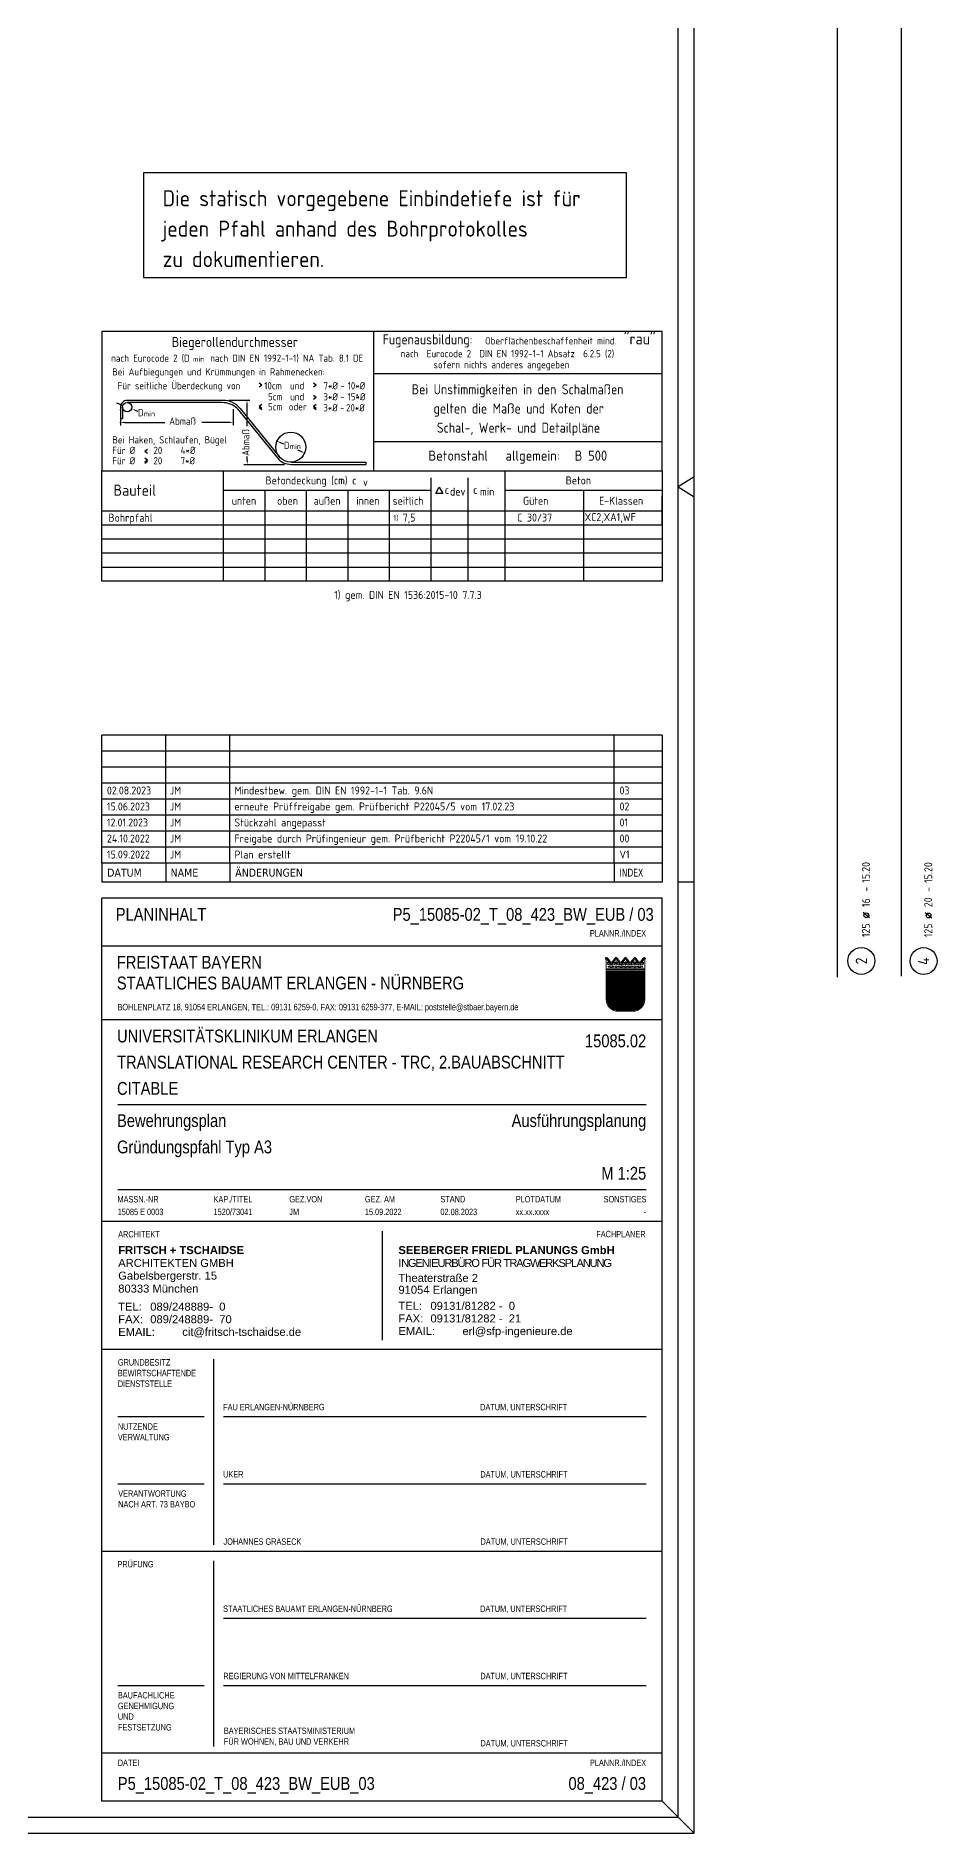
# Model space of a CAD drawing. Extents: x 8.9 to 30.1, y 12.4 to 34.3.
# Drawn here: x 18.64 to 25.68, y 12.38 to 26.41 of the extents above; entities that cross this region are included whole.
import ezdxf
from ezdxf.enums import TextEntityAlignment as Align

# ---------------------------------------------------------------- set-up
doc = ezdxf.new("R2010")
doc.units = 0
doc.header["$LTSCALE"] = 0.25
doc.linetypes.add('AUSGEZOGEN', pattern=[1000.01, 1000, 0.01])
for name, color, linetype in [('40 A Plankopf Text F+T', 7, 'Continuous'), ('BET-ANS', 7, 'Continuous'), ('RAHMEN', 7, 'Continuous'), ('RND', 7, 'Continuous'), ('STEMPEL', 7, 'Continuous'), ('TEXT', 7, 'Continuous')]:
    doc.layers.add(name, color=color, linetype=linetype)
doc.layers.add('NOPLOT', color=7, linetype='Continuous', plot=False)
doc.styles.add('ERSTELLTER_STIL_3', font='arial.ttf')
doc.styles.add('ERSTELLTER_STIL_4', font='arialbd.ttf')
doc.styles.add('helv', font='tahoma.ttf')
doc.styles.add('plankopf_ArialN', font='ARIALN.TTF')
doc.styles.add('txt', font='isocp.shx')
pattern_1 = [(0, (-322.07857, -163.97815), (8e-17, 0.254), [])]

# ---------------------------------------------------------------- blocks, each defined once
blk = doc.blocks.new('DINA1')
at = {"layer": 'RAHMEN'}
for p, q in [((84.1, 59.4), (0, 59.4)), ((84.1, 0), (84.1, 59.4))]:
    blk.add_line(p, q, dxfattribs=at)
at = {"layer": 'RAHMEN', "color": 7, "linetype": 'Continuous'}
for p, q in [((41.74, 59.4), (42.05, 58.9)), ((42.05, 58.9), (42.36, 59.4))]:
    blk.add_line(p, q, dxfattribs=at)
at = {"layer": 'RAHMEN', "color": 5}
for p, q in [((83.6, 58.9), (2, 58.9)), ((83.6, 0.5), (83.6, 58.9))]:
    blk.add_line(p, q, dxfattribs=at)
blk = doc.blocks.new('Bundeslandwappen')
at = {"lineweight": 9, "true_color": 0xffffff}
for points in [[(-5.75, 16.5), (-5.98, 16.5), (-5.98, 16.29), (-5.75, 16.29)], [(-5.09, 15.68), (-5.31, 15.68), (-5.31, 15.47), (-5.09, 15.47)], [(-3.49, 15.68), (-3.71, 15.68), (-3.71, 15.47), (-3.49, 15.47)], [(-2.82, 16.5), (-3.05, 16.5), (-3.05, 16.29), (-2.82, 16.29)], [(-2.15, 15.68), (-2.38, 15.68), (-2.38, 15.47), (-2.15, 15.47)], [(-0.56, 15.68), (-0.78, 15.68), (-0.78, 15.47), (-0.56, 15.47)], [(0.11, 16.5), (-0.11, 16.5), (-0.11, 16.29), (0.11, 16.29)], [(0.78, 15.68), (0.56, 15.68), (0.56, 15.47), (0.78, 15.47)], [(2.38, 15.68), (2.15, 15.68), (2.15, 15.47), (2.38, 15.47)], [(3.05, 16.5), (2.82, 16.5), (2.82, 16.29), (3.05, 16.29)], [(3.71, 15.68), (3.49, 15.68), (3.49, 15.47), (3.71, 15.47)], [(5.31, 15.68), (5.09, 15.68), (5.09, 15.47), (5.31, 15.47)], [(5.98, 16.5), (5.75, 16.5), (5.75, 16.29), (5.98, 16.29)]]:
    blk.add_hatch(color=7, dxfattribs=at).paths.add_polyline_path(points)
at = {"true_color": 0xffffff}
for points in [[(-5.34, 12.59), (-5.7, 12.59), (-5.7, 12.19), (-5.07, 11.96)], [(-1.42, 10.67), (-5.07, 11.96), (-3.57, 8.42), (0.08, 7.13)], [(0.86, 12.59), (-2.24, 12.59), (-1.42, 10.67), (2.23, 9.38)], [(3.96, 12.59), (1.66, 12.59), (4.37, 11.63)], [(5.7, 11.16), (4.37, 11.63), (5.7, 8.5)], [(-3.57, 8.42), (-5.7, 9.18), (-5.7, 6.17), (-2.07, 4.88)], [(-5.7, 6.14), (-5.7, 3.7, 0.041392), (-5.65, 3.14), (-4.21, 2.63)], [(3.73, 5.84), (0.08, 7.13), (1.58, 3.59), (5.23, 2.29)], [(5.7, 8.15), (2.23, 9.38), (3.73, 5.84), (5.7, 5.14)], [(-0.56, 1.34), (-4.21, 2.63), (-3.29, 0.45, 0.073774), (-2.3, 0.3), (-0.12, 0.3)], [(1.58, 3.59), (-2.07, 4.88), (-0.56, 1.34), (2.36, 0.3, 0.043654), (2.95, 0.36)]]:
    blk.add_hatch(color=7, dxfattribs=at).paths.add_polyline_path(points)
at = {"lineweight": 9}
h = blk.add_hatch(dxfattribs=at)
h.set_pattern_fill('ANSI31', color=256, scale=0.08, angle=315, style=0)
h.set_pattern_definition(pattern_1)
h.paths.add_polyline_path([(-5.07, 11.96), (-5.7, 12.19), (-5.7, 9.18), (-3.57, 8.42)])
h = blk.add_hatch(dxfattribs=at)
h.set_pattern_fill('ANSI31', color=256, scale=0.08, angle=315, style=0)
h.set_pattern_definition(pattern_1)
h.paths.add_polyline_path([(-2.24, 12.59), (-5.34, 12.59), (-5.07, 11.96), (-1.42, 10.67)])
h = blk.add_hatch(dxfattribs=at)
h.set_pattern_fill('ANSI31', color=256, scale=0.08, angle=315, style=0)
h.set_pattern_definition(pattern_1)
h.paths.add_polyline_path([(4.37, 11.63), (1.66, 12.59), (0.86, 12.59), (2.23, 9.38), (5.7, 8.15), (5.7, 8.5)])
h = blk.add_hatch(dxfattribs=at)
h.set_pattern_fill('ANSI31', color=256, scale=0.08, angle=315, style=0)
h.set_pattern_definition(pattern_1)
h.paths.add_polyline_path([(5.7, 12.59), (3.96, 12.59), (4.37, 11.63), (5.7, 11.16)])
h = blk.add_hatch(dxfattribs=at)
h.set_pattern_fill('ANSI31', color=256, scale=0.08, angle=315, style=0)
h.set_pattern_definition(pattern_1)
h.paths.add_polyline_path([(-2.07, 4.88), (-5.7, 6.17), (-5.7, 6.14), (-4.21, 2.63), (-0.56, 1.34)])
h = blk.add_hatch(dxfattribs=at)
h.set_pattern_fill('ANSI31', color=256, scale=0.08, angle=315, style=0)
h.set_pattern_definition(pattern_1)
h.paths.add_polyline_path([(0.08, 7.13), (-3.57, 8.42), (-2.07, 4.88), (1.58, 3.59)])
h = blk.add_hatch(dxfattribs=at)
h.set_pattern_fill('ANSI31', color=256, scale=0.08, angle=315, style=0)
h.set_pattern_definition(pattern_1)
h.paths.add_polyline_path([(2.23, 9.38), (-1.42, 10.67), (0.08, 7.13), (3.73, 5.84)])
h = blk.add_hatch(dxfattribs=at)
h.set_pattern_fill('ANSI31', color=256, scale=0.08, angle=315, style=0)
h.set_pattern_definition(pattern_1)
h.paths.add_polyline_path([(5.7, 5.14), (3.73, 5.84), (5.23, 2.29), (5.37, 2.24, 0.111178), (5.7, 3.7)])
h = blk.add_hatch(dxfattribs=at)
h.set_pattern_fill('ANSI31', color=256, scale=0.08, angle=315, style=0)
h.set_pattern_definition(pattern_1)
h.paths.add_polyline_path([(-4.21, 2.63), (-5.65, 3.14, 0.285055), (-3.29, 0.45)])
h = blk.add_hatch(dxfattribs=at)
h.set_pattern_fill('ANSI31', color=256, scale=0.08, angle=315, style=0)
h.set_pattern_definition(pattern_1)
h.paths.add_polyline_path([(-0.56, 1.34), (-0.12, 0.3), (2.3, 0.3, 0.004354), (2.36, 0.3)])
h = blk.add_hatch(dxfattribs=at)
h.set_pattern_fill('ANSI31', color=256, scale=0.08, angle=315, style=0)
h.set_pattern_definition(pattern_1)
h.paths.add_polyline_path([(5.31, 2.11), (5.23, 2.29), (1.58, 3.59), (2.95, 0.36, 0.22704)])
for p, q in [((-6, 16.1), (-6, 3.7)), ((-6, 13.29), (6, 13.29)), ((-6, 12.94), (6, 12.94)), ((-5.7, 12.59), (-5.7, 3.7)), ((-5.7, 12.59), (5.7, 12.59)), ((-5.7, 12.19), (5.7, 8.15)), ((-5.64, 14.97), (-5.64, 15.18)), ((-5.61, 16.59), (-5.62, 16.68)), ((-5.34, 12.59), (-0.12, 0.3)), ((-5.33, 15.19), (-5.33, 15.05)), ((-4.68, 14.54), (-5.26, 14.54)), ((-4.12, 14.54), (-3.54, 14.54)), ((-3.47, 15.19), (-3.47, 15.05)), ((-3.36, 13.9), (-2.93, 14.17)), ((-2.93, 13.63), (-3.36, 13.9)), ((-3.19, 16.59), (-3.18, 16.67)), ((-3.16, 14.97), (-3.16, 15.18)), ((-2.93, 15.58), (-2.93, 14.47)), ((-2.93, 14.17), (-2.5, 13.9)), ((-2.5, 13.9), (-2.93, 13.63)), ((-2.71, 14.97), (-2.71, 15.18)), ((-2.68, 16.59), (-2.69, 16.67)), ((-2.4, 15.19), (-2.4, 15.05)), ((-1.74, 14.54), (-2.32, 14.54)), ((-2.24, 12.59), (2.95, 0.36)), ((-1.19, 14.54), (-0.61, 14.54)), ((-0.54, 15.19), (-0.54, 15.05)), ((0, 14.17), (-0.43, 13.9)), ((-0.43, 13.9), (0, 13.63)), ((-0.25, 16.59), (-0.24, 16.67)), ((-0.22, 14.97), (-0.22, 15.18)), ((0, 15.58), (0, 14.47)), ((0.43, 13.9), (0, 14.17)), ((0, 13.63), (0.43, 13.9)), ((0.22, 14.97), (0.22, 15.18)), ((0.25, 16.59), (0.24, 16.67)), ((0.54, 15.19), (0.54, 15.05)), ((1.19, 14.54), (0.61, 14.54)), ((0.86, 12.59), (5.31, 2.11)), ((1.66, 12.59), (5.7, 11.16)), ((1.74, 14.54), (2.32, 14.54)), ((2.4, 15.19), (2.4, 15.05)), ((2.93, 14.17), (2.5, 13.9)), ((2.5, 13.9), (2.93, 13.63)), ((2.68, 16.59), (2.69, 16.67)), ((2.71, 14.97), (2.71, 15.18)), ((2.93, 15.58), (2.93, 14.47)), ((3.36, 13.9), (2.93, 14.17)), ((2.93, 13.63), (3.36, 13.9)), ((3.16, 14.97), (3.16, 15.18)), ((3.19, 16.59), (3.18, 16.67)), ((3.47, 15.19), (3.47, 15.05)), ((4.12, 14.54), (3.54, 14.54)), ((3.96, 12.59), (5.7, 8.5)), ((4.68, 14.54), (5.26, 14.54)), ((5.33, 15.19), (5.33, 15.05)), ((5.61, 16.59), (5.62, 16.68)), ((5.64, 14.97), (5.64, 15.18)), ((5.7, 3.7), (5.7, 12.59)), ((6, 3.7), (6, 16.1)), ((-5.7, 9.18), (5.7, 5.14)), ((-5.7, 6.17), (5.37, 2.24)), ((-5.7, 6.14), (-3.29, 0.45)), ((-5.66, 3.14), (2.36, 0.3)), ((-2.3, 0.3), (2.3, 0.3)), ((-2.3, 0), (2.3, 0))]:
    blk.add_line(p, q, dxfattribs=at)
for points in [[(-5.75, 16.29), (-5.98, 16.29), (-5.98, 16.5), (-5.75, 16.5)], [(-5.09, 15.47), (-5.31, 15.47), (-5.31, 15.68), (-5.09, 15.68)], [(-4.07, 13.71), (-4.83, 13.71), (-4.83, 14.1), (-4.07, 14.1)], [(-3.71, 15.47), (-3.49, 15.47), (-3.49, 15.68), (-3.71, 15.68)], [(-2.82, 16.29), (-3.05, 16.29), (-3.05, 16.5), (-2.82, 16.5)], [(-2.15, 15.47), (-2.38, 15.47), (-2.38, 15.68), (-2.15, 15.68)], [(-1.8, 13.71), (-1.04, 13.71), (-1.04, 14.1), (-1.8, 14.1)], [(-0.78, 15.47), (-0.56, 15.47), (-0.56, 15.68), (-0.78, 15.68)], [(0.11, 16.29), (-0.11, 16.29), (-0.11, 16.5), (0.11, 16.5)], [(0.78, 15.47), (0.56, 15.47), (0.56, 15.68), (0.78, 15.68)], [(1.8, 13.71), (1.04, 13.71), (1.04, 14.1), (1.8, 14.1)], [(2.15, 15.47), (2.38, 15.47), (2.38, 15.68), (2.15, 15.68)], [(3.05, 16.29), (2.82, 16.29), (2.82, 16.5), (3.05, 16.5)], [(3.71, 15.47), (3.49, 15.47), (3.49, 15.68), (3.71, 15.68)], [(4.07, 13.71), (4.83, 13.71), (4.83, 14.1), (4.07, 14.1)], [(5.09, 15.47), (5.31, 15.47), (5.31, 15.68), (5.09, 15.68)], [(5.75, 16.29), (5.98, 16.29), (5.98, 16.5), (5.75, 16.5)]]:
    blk.add_lwpolyline(points, close=True, dxfattribs=at)
for centre in [(-5.28, 13.9), (-3.71, 13.9), (-2.2, 13.9), (-0.68, 13.9), (0.68, 13.9), (2.2, 13.9), (3.71, 13.9), (5.28, 13.9)]:
    blk.add_circle(centre, 0.123, dxfattribs=at)
for centre, radius, start, end in [((-5.89, 16.45), 0.362, 44.6681, 253.1183), ((-5.67, 16.67), 0.05, 6.6615, 44.6681), ((-5.49, 15.18), 0.157, 3.2756, 179.5521), ((-5.19, 14.99), 0.453, 182.8328, 261.3043), ((-5.56, 16.59), 0.05, 186.6615, 265.6209), ((-5.42, 15.99), 0.179, 74.7883, 15.1356), ((-5.59, 16.26), 0.281, 346.0232, 85.6209), ((-5.36, 16.21), 0.05, 254.7883, 346.0232), ((-5.26, 15.23), 0.191, 249.6358, 3.0857), ((-5.2, 16.05), 0.05, 93.0633, 195.1356), ((-5.19, 15.87), 0.224, 350.9542, 93.0633), ((-5.02, 15.24), 0.05, 82.9467, 183.0857), ((-4.99, 15.54), 0.249, 262.9467, 77.8855), ((-4.92, 15.83), 0.05, 170.9542, 257.8855), ((-4.62, 14.89), 0.224, 71.4, 0), ((-4.71, 14.85), 0.312, 275.9649, 353.9773), ((-4.4, 15.24), 0.208, 317.0775, 222.9225), ((-4.18, 14.89), 0.224, 180, 108.6), ((-4.09, 14.85), 0.312, 186.0227, 264.0351), ((-3.81, 15.54), 0.249, 102.1145, 277.0533), ((-3.88, 15.83), 0.05, 282.1145, 9.0458), ((-3.61, 15.87), 0.224, 86.9367, 189.0458), ((-3.78, 15.24), 0.05, 356.9143, 97.0533), ((-3.54, 15.23), 0.191, 176.9143, 290.3642), ((-3.6, 16.05), 0.05, 344.8644, 86.9367), ((-3.38, 15.99), 0.179, 164.8644, 105.2117), ((-3.61, 14.99), 0.453, 278.6957, 357.1672), ((-3.21, 16.26), 0.281, 94.3791, 193.9768), ((-3.44, 16.21), 0.05, 193.9768, 285.2117), ((-3.31, 15.18), 0.157, 0.4479, 176.7244), ((-3.24, 16.59), 0.05, 274.3791, 353.3385), ((-3.13, 16.67), 0.05, 155.2288, 173.3385), ((-2.93, 16.58), 0.264, 24.0166, 155.3409), ((-2.55, 15.18), 0.157, 3.2756, 179.5521), ((-2.26, 14.99), 0.453, 182.8328, 261.3043), ((-2.74, 16.66), 0.05, 6.6615, 24.0166), ((-2.63, 16.59), 0.05, 186.6615, 265.6209), ((-2.49, 15.99), 0.179, 74.7883, 15.1356), ((-2.65, 16.26), 0.281, 346.0232, 85.6209), ((-2.43, 16.21), 0.05, 254.7883, 346.0232), ((-2.33, 15.23), 0.191, 249.6358, 3.0857), ((-2.27, 16.05), 0.05, 93.0633, 195.1356), ((-2.26, 15.87), 0.224, 350.9542, 93.0633), ((-2.09, 15.24), 0.05, 82.9467, 183.0857), ((-2.05, 15.54), 0.249, 262.9467, 77.8855), ((-1.99, 15.83), 0.05, 170.9542, 257.8855), ((-1.69, 14.89), 0.224, 71.4, 0), ((-1.78, 14.85), 0.312, 275.9649, 353.9773), ((-1.47, 15.24), 0.208, 317.0775, 222.9225), ((-1.24, 14.89), 0.224, 180, 108.6), ((-1.16, 14.85), 0.312, 186.0227, 264.0351), ((-0.88, 15.54), 0.249, 102.1145, 277.0533), ((-0.94, 15.83), 0.05, 282.1145, 9.0458), ((-0.67, 15.87), 0.224, 86.9367, 189.0458), ((-0.84, 15.24), 0.05, 356.9143, 97.0533), ((-0.6, 15.23), 0.191, 176.9143, 290.3642), ((-0.66, 16.05), 0.05, 344.8644, 86.9367), ((-0.44, 15.99), 0.179, 164.8644, 105.2117), ((-0.68, 14.99), 0.453, 278.6957, 357.1672), ((-0.28, 16.26), 0.281, 94.3791, 193.9768), ((-0.5, 16.21), 0.05, 193.9768, 285.2117), ((-0.38, 15.18), 0.157, 0.4479, 176.7244), ((-0.3, 16.59), 0.05, 274.3791, 353.3385), ((0, 16.58), 0.264, 24.0166, 155.3409), ((-0.19, 16.67), 0.05, 155.2288, 173.3385), ((0.38, 15.18), 0.157, 3.2756, 179.5521), ((0.68, 14.99), 0.453, 182.8328, 261.3043), ((0.19, 16.66), 0.05, 6.6615, 24.0166), ((0.3, 16.59), 0.05, 186.6615, 265.6209), ((0.44, 15.99), 0.179, 74.7883, 15.1356), ((0.28, 16.26), 0.281, 346.0232, 85.6209), ((0.5, 16.21), 0.05, 254.7883, 346.0232), ((0.6, 15.23), 0.191, 249.6358, 3.0857), ((0.66, 16.05), 0.05, 93.0633, 195.1356), ((0.67, 15.87), 0.224, 350.9542, 93.0633), ((0.84, 15.24), 0.05, 82.9467, 183.0857), ((0.88, 15.54), 0.249, 262.9467, 77.8855), ((0.94, 15.83), 0.05, 170.9542, 257.8855), ((1.24, 14.89), 0.224, 71.4, 0), ((1.16, 14.85), 0.312, 275.9649, 353.9773), ((1.47, 15.24), 0.208, 317.0775, 222.9225), ((1.69, 14.89), 0.224, 180, 108.6), ((1.78, 14.85), 0.312, 186.0227, 264.0351), ((2.05, 15.54), 0.249, 102.1145, 277.0533), ((1.99, 15.83), 0.05, 282.1145, 9.0458), ((2.26, 15.87), 0.224, 86.9367, 189.0458), ((2.09, 15.24), 0.05, 356.9143, 97.0533), ((2.33, 15.23), 0.191, 176.9143, 290.3642), ((2.27, 16.05), 0.05, 344.8644, 86.9367), ((2.49, 15.99), 0.179, 164.8644, 105.2117), ((2.26, 14.99), 0.453, 278.6957, 357.1672), ((2.65, 16.26), 0.281, 94.3791, 193.9768), ((2.43, 16.21), 0.05, 193.9768, 285.2117), ((2.55, 15.18), 0.157, 0.4479, 176.7244), ((2.63, 16.59), 0.05, 274.3791, 353.3385), ((2.93, 16.58), 0.264, 24.0166, 155.3409), ((2.74, 16.67), 0.05, 155.2288, 173.3385), ((3.31, 15.18), 0.157, 3.2756, 179.5521), ((3.61, 14.99), 0.453, 182.8328, 261.3043), ((3.13, 16.66), 0.05, 6.6615, 24.0166), ((3.24, 16.59), 0.05, 186.6615, 265.6209), ((3.38, 15.99), 0.179, 74.7883, 15.1356), ((3.21, 16.26), 0.281, 346.0232, 85.6209), ((3.44, 16.21), 0.05, 254.7883, 346.0232), ((3.54, 15.23), 0.191, 249.6358, 3.0857), ((3.6, 16.05), 0.05, 93.0633, 195.1356), ((3.61, 15.87), 0.224, 350.9542, 93.0633), ((3.78, 15.24), 0.05, 82.9467, 183.0857), ((3.81, 15.54), 0.249, 262.9467, 77.8855), ((3.88, 15.83), 0.05, 170.9542, 257.8855), ((4.18, 14.89), 0.224, 71.4, 0), ((4.09, 14.85), 0.312, 275.9649, 353.9773), ((4.4, 15.24), 0.208, 317.0775, 222.9225), ((4.62, 14.89), 0.224, 180, 108.6), ((4.71, 14.85), 0.312, 186.0227, 264.0351), ((4.99, 15.54), 0.249, 102.1145, 277.0533), ((4.92, 15.83), 0.05, 282.1145, 9.0458), ((5.19, 15.87), 0.224, 86.9367, 189.0458), ((5.02, 15.24), 0.05, 356.9143, 97.0533), ((5.26, 15.23), 0.191, 176.9143, 290.3642), ((5.2, 16.05), 0.05, 344.8644, 86.9367), ((5.42, 15.99), 0.179, 164.8644, 105.2117), ((5.19, 14.99), 0.453, 278.6957, 357.1672), ((5.59, 16.26), 0.281, 94.3791, 193.9768), ((5.36, 16.21), 0.05, 193.9768, 285.2117), ((5.49, 15.18), 0.157, 0.4479, 176.7244), ((5.56, 16.59), 0.05, 274.3791, 353.3385), ((5.67, 16.67), 0.05, 135.3319, 173.3385), ((5.89, 16.45), 0.362, 286.8817, 135.3319), ((-2.3, 3.7), 3.7, 180, 270), ((-2.3, 3.7), 3.4, 180, 270), ((2.3, 3.7), 3.7, 270, 0), ((2.3, 3.7), 3.4, 270, 0)]:
    blk.add_arc(centre, radius, start, end, dxfattribs=at)
blk = doc.blocks.new('Plankopf_PU')
for p, q in [((-18.5, 25.4), (-18.5, 27.7)), ((-1, 27.7), (-18.5, 27.7)), ((-1, 27.7), (-18.5, 27.7)), ((-1, 25.4), (-1, 27.7)), ((-1, 25.4), (-18.5, 25.4)), ((-1, 25.4), (-18.5, 25.4)), ((-18.5, 19.1), (-18.5, 25.4)), ((-1, 19.1), (-1, 25.4)), ((-1.5, 22.75), (-18, 22.75)), ((-18, 20.1), (-1.5, 20.1)), ((-18.5, 15.1), (-18.5, 19.1)), ((-1, 19.1), (-18.5, 19.1)), ((-1, 15.1), (-1, 19.1)), ((-9.75, 18.8), (-9.75, 15.4)), ((-1, 15.1), (-18.5, 15.1)), ((-1, 15.1), (-18.5, 15.1)), ((-18.5, 8.8), (-18.5, 15.1)), ((-15, 9), (-15, 14.8)), ((-1, 8.8), (-1, 15.1)), ((-15.3, 13), (-18, 13)), ((-1.5, 13), (-14.7, 13)), ((-15.3, 10.9), (-18, 10.9)), ((-1.5, 10.9), (-14.7, 10.9)), ((-18.5, 2.5), (-18.5, 8.8)), ((-1, 8.8), (-18.5, 8.8)), ((-15, 2.7), (-15, 8.5)), ((-1, 2.5), (-1, 8.8)), ((-1.5, 6.7), (-14.7, 6.7)), ((-15.3, 4.6), (-18, 4.6)), ((-1.5, 4.6), (-14.7, 4.6)), ((-1, 2.5), (-18.5, 2.5)), ((-18.5, 1), (-18.5, 2.5)), ((-1, 2.5), (-18.5, 2.5)), ((-1, 1), (-1, 2.5)), ((-1, 1), (-18.5, 1))]:
    blk.add_line(p, q)
at = {"xscale": 0.1, "yscale": 0.1, "zscale": 0.1}
blk.add_blockref('Bundeslandwappen', (-2.148, 25.669), dxfattribs=at)
at = {"linetype": 'AUSGEZOGEN', "lineweight": 35, "style": 'plankopf_ArialN'}
for s, height, p in [('FREISTAAT BAYERN', 0.4, (-18.032, 27.401)), ('PRÜFUNG', 0.2, (-18.013, 8.5))]:
    blk.add_text(s, height=height, dxfattribs=at).set_placement(p, align=Align.TOP_LEFT)
blk.add_text('STAATLICHES BAUAMT ERLANGEN - NÜRNBERG', height=0.4, dxfattribs=at).set_placement((-18.032, 26.552), align=Align.MIDDLE_LEFT)
at = {"style": 'plankopf_ArialN'}
for s, p in [('BOHLENPLATZ 18, 91054 ERLANGEN, TEL.: 09131 6259-0, FAX: 09131 6259-377, E-MAIL: poststelle@stbaer.bayern.de', (-18.012, 25.702)), ('MASSN.-NR', (-18.011, 19.698)), ('KAP./TITEL', (-15.01, 19.698)), ('GEZ.VON', (-12.644, 19.7)), ('GEZ. AM', (-10.286, 19.7)), ('STAND', (-7.927, 19.702)), ('PLOTDATUM', (-5.574, 19.7)), ('FAU ERLANGEN-NÜRNBERG', (-14.712, 13.207)), ('DATUM, UNTERSCHRIFT', (-6.687, 13.207)), ('UKER', (-14.712, 11.107)), ('DATUM, UNTERSCHRIFT', (-6.68, 11.106)), ('JOHANNES GRASECK', (-14.7, 9.005)), ('DATUM, UNTERSCHRIFT', (-6.675, 9.005)), ('STAATLICHES BAUAMT ERLANGEN-NÜRNBERG', (-14.712, 6.907)), ('DATUM, UNTERSCHRIFT', (-6.687, 6.907)), ('REGIERUNG VON MITTELFRANKEN', (-14.705, 4.806)), ('DATUM, UNTERSCHRIFT', (-6.68, 4.806)), ('DATUM, UNTERSCHRIFT', (-6.675, 2.705)), ('DATEI', (-18.002, 2.095))]:
    blk.add_text(s, height=0.2, dxfattribs=at).set_placement(p)
for s, p in [('SONSTIGES', (-1.493, 19.7)), ('PLANNR./INDEX', (-1.501, 2.095))]:
    blk.add_text(s, height=0.2, dxfattribs=at).set_placement(p, align=Align.RIGHT)
at = {"linetype": 'AUSGEZOGEN', "lineweight": 35, "style": 'plankopf_ArialN'}
blk.add_text('ARCHITEKT', height=0.2, dxfattribs=at).set_placement((-17.989, 18.607))
blk.add_text('FACHPLANER', height=0.2, dxfattribs=at).set_placement((-1.52, 18.611), align=Align.RIGHT)
at = {"insert": (-5.574, 19.303), "char_height": 0.2, "attachment_point": 7, "style": 'plankopf_ArialN'}
blk.add_mtext('xx.xx.xxxx', dxfattribs=at)
at = {"char_height": 0.2, "attachment_point": 1, "style": 'plankopf_ArialN'}
for s, insert, width in [('GRUNDBESITZ\\PBEWIRTSCHAFTENDE DIENSTSTELLE', (-18, 14.804), 2.5), ('NUTZENDE^JVERWALTUNG', (-17.998, 12.8), 2.69843), ('VERANTWORTUNG  NACH ART. 73 BAYBO', (-17.988, 10.705), 2.68768), ('BAUFACHLICHE GENEHMIGUNG UND FESTSETZUNG', (-17.998, 4.404), 2.2311), ('BAYERISCHES STAATSMINISTERIUM ^JFÜR WOHNEN, BAU UND VERKEHR', (-14.689, 3.294), 9.29412)]:
    blk.add_mtext(s, dxfattribs=dict(at, insert=insert, width=width))
at = {"style": 'plankopf_ArialN'}
for tag, p in [('PROJEKTBEZEICHNUNGZ1', (-18.025, 24.578)), ('PROJEKTBEZEICHNUNGZ2', (-18.025, 23.761)), ('PROJEKTBEZEICHNUNGZ3', (-18.025, 22.941))]:
    blk.add_attdef(tag, text='', height=0.4, dxfattribs=at).set_placement(p, align=Align.BOTTOM_LEFT)
for tag, p in [('GEB.-NR', (-1.5, 24.946)), ('0.000X', (-1.507, 1.749))]:
    blk.add_attdef(tag, text='', height=0.4, dxfattribs=at).set_placement(p, align=Align.TOP_RIGHT)
for tag, p, height in [('PLANINHALTZ1', (-18.025, 22.055), 0.4), ('PLANINHALTZ2', (-18.025, 21.232), 0.4), ('PLANINHALTZ3', (-18.025, 20.409), 0.4), ('MASSN.-NR', (-18.005, 19.303), 0.2), ('KAPITEL/TITEL', (-15.01, 19.303), 0.2), ('GEZ_VON', (-12.644, 19.303), 0.2), ('GEZ_AM', (-10.286, 19.303), 0.2), ('STAND', (-7.927, 19.303), 0.2)]:
    blk.add_attdef(tag, p, '', height=height, dxfattribs=at)
for tag, height, p in [('PLANUNGSPHASE', 0.4, (-1.5, 22.055)), ('PROJEKTKATEGORIE', 0.4, (-1.5, 21.232)), ('MAßSTAB', 0.4, (-1.5, 20.409)), ('SONSTIGES', 0.2, (-1.5, 19.303))]:
    blk.add_attdef(tag, text='', height=height, dxfattribs=at).set_placement(p, align=Align.RIGHT)
at = {"layer": '40 A Plankopf Text F+T', "color": 7, "linetype": 'Continuous', "lineweight": 13, "char_height": 0.25, "attachment_point": 7}
for s, insert, style in [('\\A1;FRITSCH + TSCHAIDSE ', (-17.988, 18.081), 'ERSTELLTER_STIL_4'), ('\\A1;SEEBERGER FRIEDL PLANUNGS GmbH', (-9.238, 18.081), 'ERSTELLTER_STIL_4'), ('\\A1;{\\T0.8;INGENIEURBÜRO FÜR TRAGWERKSPLANUNG}', (-9.238, 17.68), 'ERSTELLTER_STIL_3'), ('\\A1;ARCHITEKTEN GMBH', (-17.988, 17.68), 'ERSTELLTER_STIL_3'), ('\\A1;Gabelsbergerstr. 15', (-17.988, 17.212), 'ERSTELLTER_STIL_3'), ('\\A1;Theaterstraße 2', (-9.238, 17.212), 'ERSTELLTER_STIL_3'), ('\\A1;80333 München', (-17.988, 16.879), 'ERSTELLTER_STIL_3'), ('\\A1;91054 Erlangen', (-9.238, 16.771), 'ERSTELLTER_STIL_3')]:
    blk.add_mtext(s, dxfattribs=dict(at, insert=insert, style=style))
at = {"layer": '40 A Plankopf Text F+T', "color": 7, "linetype": 'Continuous', "lineweight": 13, "char_height": 0.25, "attachment_point": 7, "line_spacing_factor": 0.945293, "style": 'ERSTELLTER_STIL_3'}
for s, insert in [('\\A1;TEL: ^I089/248889-  0\\PFAX: ^I089/248889-  70\\PEMAIL: ^Icit@fritsch-tschaidse.de', (-17.988, 15.481)), ('\\A1;TEL: ^I09131/81282 -  0\\PFAX: ^I09131/81282 -  21\\PEMAIL: ^Ierl@sfp-ingenieure.de', (-9.238, 15.481))]:
    blk.add_mtext(s, dxfattribs=dict(at, insert=insert))
blk = doc.blocks.new('Plankopf-ER')
at = {"layer": 'RAHMEN', "color": 7, "linetype": 'Continuous'}
for p, q in [((-0.5, 4.6), (-18, 4.6)), ((-18, 4.1), (-18, 4.6)), ((-16, 4.1), (-16, 4.6)), ((-14, 4.1), (-14, 4.6)), ((-2, 4.1), (-2, 4.6)), ((-0.5, 4.6), (-0.5, 4.1)), ((-0.5, 4.1), (-18, 4.1)), ((-18, 3.6), (-18, 4.1)), ((-16, 3.6), (-16, 4.1)), ((-14, 3.6), (-14, 4.1)), ((-2, 3.6), (-2, 4.1)), ((-0.5, 4.1), (-0.5, 3.6)), ((-0.5, 3.6), (-18, 3.6)), ((-18, 3.1), (-18, 3.6)), ((-16, 3.1), (-16, 3.6)), ((-14, 3.1), (-14, 3.6)), ((-2, 3.1), (-2, 3.6)), ((-0.5, 3.6), (-0.5, 3.1)), ((-0.5, 3.1), (-18, 3.1)), ((-18, 2.6), (-18, 3.1)), ((-16, 2.6), (-16, 3.1)), ((-14, 2.6), (-14, 3.1)), ((-2, 2.6), (-2, 3.1)), ((-0.5, 3.1), (-0.5, 2.6)), ((-0.5, 2.6), (-18, 2.6)), ((-18, 2.1), (-18, 2.6)), ((-16, 2.1), (-16, 2.6)), ((-14, 2.1), (-14, 2.6)), ((-2, 2.1), (-2, 2.6)), ((-0.5, 2.6), (-0.5, 2.1)), ((-0.5, 2.1), (-18, 2.1)), ((-18, 1.6), (-18, 2.1)), ((-16, 1.6), (-16, 2.1)), ((-14, 1.6), (-14, 2.1)), ((-2, 1.6), (-2, 2.1)), ((-0.5, 2.1), (-0.5, 1.6)), ((-0.5, 1.6), (-18, 1.6)), ((-18, 1.1), (-18, 1.6)), ((-16, 1.1), (-16, 1.6)), ((-14, 1.1), (-14, 1.6)), ((-2, 1.1), (-2, 1.6)), ((-0.5, 1.6), (-0.5, 1.1)), ((-0.5, 1.1), (-18, 1.1)), ((-18, 0.6), (-18, 1.1)), ((-0.5, 0.6), (-18, 0.6)), ((-18, 0.6), (-18, 0)), ((-16, 0.6), (-16, 1.1)), ((-16, 0.6), (-16, 0)), ((-14, 0.6), (-14, 1.1)), ((-14, 0.6), (-14, 0)), ((-2, 0.6), (-2, 1.1)), ((-2, 0.6), (-2, 0)), ((-0.5, 1.1), (-0.5, 0.6)), ((-0.5, 0.6), (-0.5, 0)), ((-0.5, 0), (-18, 0))]:
    blk.add_line(p, q, dxfattribs=at)
at = {"layer": 'RAHMEN', "color": 7, "linetype": 'Continuous', "style": 'txt'}
for tag, p in [('INDEX-D8', (-17.841, 4.242)), ('INDEX-N8', (-15.876, 4.242)), ('INDEX-X8', (-13.857, 4.242)), ('INDEX8', (-1.833, 4.242)), ('INDEX-D7', (-17.841, 3.742)), ('INDEX-N7', (-15.876, 3.742)), ('INDEX-X7', (-13.857, 3.742)), ('INDEX7', (-1.833, 3.742)), ('INDEX-D6', (-17.841, 3.242)), ('INDEX-N6', (-15.876, 3.242)), ('INDEX-X6', (-13.857, 3.242)), ('INDEX6', (-1.833, 3.242)), ('INDEX-D5', (-17.841, 2.742)), ('INDEX-N5', (-15.876, 2.742)), ('INDEX-X5', (-13.857, 2.742)), ('INDEX5', (-1.833, 2.742)), ('INDEX-D4', (-17.841, 2.242)), ('INDEX-N4', (-15.876, 2.242)), ('INDEX-X4', (-13.857, 2.242)), ('INDEX4', (-1.833, 2.242)), ('INDEX-D3', (-17.841, 1.742)), ('INDEX-N3', (-15.876, 1.742)), ('INDEX-X3', (-13.857, 1.742)), ('INDEX3', (-1.833, 1.742)), ('INDEX-D2', (-17.841, 1.242)), ('INDEX-N2', (-15.876, 1.242)), ('INDEX-X2', (-13.857, 1.242)), ('INDEX2', (-1.833, 1.242)), ('INDEX-D1', (-17.841, 0.742)), ('INDEX-N1', (-15.876, 0.742)), ('INDEX-X1', (-13.857, 0.742)), ('INDEX1', (-1.833, 0.742))]:
    blk.add_attdef(tag, p, '', height=0.25, dxfattribs=at)
at = {"layer": 'STEMPEL', "color": 7, "linetype": 'Continuous', "style": 'helv'}
for s, p in [('DATUM', (-17.833, 0.176)), ('NAME', (-15.853, 0.176)), ('ÄNDERUNGEN', (-13.833, 0.176))]:
    blk.add_text(s, height=0.25, dxfattribs=at).set_placement(p)
at = {"layer": 'STEMPEL', "color": 7, "linetype": 'Continuous', "style": 'helv', "width": 0.8}
blk.add_text('INDEX', height=0.25, dxfattribs=at).set_placement((-1.833, 0.176))
blk = doc.blocks.new('RND_AUSZ')
at = {"layer": 'RND', "color": 7, "linetype": 'Continuous'}
blk.add_line((1.341, 0.262), (1.509, 0.466), dxfattribs=at)
at = {"layer": 'RND', "color": 1, "linetype": 'Continuous'}
blk.add_circle((0, 0.52), 0.42, dxfattribs=at)
at = {"layer": 'RND', "color": 7, "linetype": 'Continuous'}
blk.add_circle((1.425, 0.364), 0.075, dxfattribs=at)
at = {"layer": 'RND', "color": 7, "linetype": 'Continuous', "style": 'txt'}
blk.add_text('-', height=0.25, dxfattribs=at).set_placement((2.163, 0.25))
at = {"layer": 'RND', "color": 1, "linetype": 'Continuous', "style": 'txt'}
blk.add_attdef('POS', text='', height=0.35, dxfattribs=at).set_placement((0, 0.52), align=Align.MIDDLE)
at = {"layer": 'RND', "color": 7, "linetype": 'Continuous', "style": 'txt'}
for tag, p in [('WIEOFT', (-0.536, 0.25)), ('STK', (1.174, 0.25))]:
    blk.add_attdef(tag, text='', height=0.25, dxfattribs=at).set_placement(p, align=Align.RIGHT)
for tag, p in [('DS', (1.683, 0.25)), ('LANG', (2.441, 0.25)), ('TEXT', (3.669, 0.25))]:
    blk.add_attdef(tag, p, '', height=0.25, dxfattribs=at)

msp = doc.modelspace()

# ---------------------------------------------------------------- linework, layer by layer
for p, q in [((23.5295, 19.6787), (19.1545, 19.6787)), ((19.1545, 19.3037), (19.1545, 19.6787)), ((23.5295, 19.3037), (23.5295, 19.6787))]:
    msp.add_line(p, q)
at = {"layer": 'NOPLOT', "color": 191, "linetype": 'AUSGEZOGEN'}
msp.add_line((23.5295, 12.6287), (23.7795, 12.3787), dxfattribs=at)
at = {"layer": 'RAHMEN', "color": 5, "linetype": 'Continuous'}
for p, q in [((19.1545, 24.1061), (23.5295, 24.1061)), ((19.1545, 24.1061), (19.1545, 23.0166)), ((21.2791, 23.0166), (21.2791, 24.1061)), ((23.5295, 23.0166), (23.5295, 24.1061)), ((23.5295, 22.5898), (23.5295, 22.821))]:
    msp.add_line(p, q, dxfattribs=at)
at = {"layer": 'RAHMEN', "color": 7, "linetype": 'AUSGEZOGEN'}
for p, q in [((21.2791, 23.7774), (23.5295, 23.7774)), ((20.4036, 23.6848), (20.3818, 23.7)), ((20.4036, 23.6848), (20.3818, 23.6695)), ((20.8285, 23.6848), (20.8067, 23.7)), ((20.8285, 23.6848), (20.8067, 23.6695)), ((20.8288, 23.5899), (20.807, 23.6052)), ((20.8288, 23.5899), (20.807, 23.5746)), ((20.3818, 23.5208), (20.4036, 23.5361)), ((20.3818, 23.5208), (20.4036, 23.5056)), ((20.3818, 23.5112), (20.4036, 23.4959)), ((20.8067, 23.5208), (20.8285, 23.5361)), ((20.8067, 23.5208), (20.8285, 23.5056)), ((20.8067, 23.5112), (20.8285, 23.4959)), ((19.4892, 23.1695), (19.5111, 23.1847)), ((19.4892, 23.1695), (19.5111, 23.1542)), ((21.2791, 23.2454), (23.5295, 23.2454)), ((19.5111, 23.099), (19.4892, 23.1143)), ((19.5111, 23.099), (19.4892, 23.0837)), ((19.5111, 23.0893), (19.4892, 23.074)), ((19.1545, 22.7053), (23.5295, 22.7053)), ((19.1545, 22.5953), (23.5295, 22.5953)), ((19.1545, 22.4853), (23.5295, 22.4853)), ((19.1545, 22.3753), (23.5295, 22.3753)), ((19.1545, 22.2653), (23.5295, 22.2653))]:
    msp.add_line(p, q, dxfattribs=at)
at = {"layer": 'RAHMEN', "color": 7, "linetype": 'Continuous'}
for p, q in [((19.3194, 23.5268), (19.2727, 23.5447)), ((19.2992, 23.5139), (19.2992, 23.4253)), ((19.3169, 23.5139), (19.3169, 23.4253)), ((20.1002, 23.567), (19.3524, 23.567)), ((20.0938, 23.5493), (19.3524, 23.5493)), ((19.4123, 23.491), (19.4358, 23.482)), ((20.1458, 23.5687), (20.309, 23.5687)), ((20.1792, 23.499), (20.1792, 23.3723)), ((20.2114, 23.5047), (20.5264, 23.117)), ((20.2356, 23.5026), (20.5387, 23.1295)), ((20.2878, 23.535), (20.2878, 23.3646)), ((19.2992, 23.4253), (19.3169, 23.4253)), ((19.2992, 23.4196), (19.2992, 23.3694)), ((19.333, 23.3948), (19.6471, 23.3948)), ((20.1454, 23.3948), (19.9362, 23.3948)), ((20.5751, 23.2257), (20.5532, 23.2351)), ((20.7061, 23.1692), (20.6857, 23.178)), ((20.1049, 22.1683), (20.1049, 23.0166)), ((20.2644, 23.0661), (20.5812, 23.0661)), ((20.29, 23.0998), (20.29, 23.1294)), ((20.6312, 23.0851), (21.2158, 23.0849)), ((20.6312, 23.0672), (21.2158, 23.0672)), ((21.2158, 23.0849), (21.2158, 23.0672)), ((22.3037, 22.1553), (22.3037, 23.0166)), ((21.7244, 22.1553), (21.7244, 22.9618)), ((22.0141, 22.1553), (22.0141, 22.9618)), ((20.4288, 22.1553), (20.4288, 22.8656)), ((20.7527, 22.1553), (20.7527, 22.8656)), ((21.0766, 22.1553), (21.0766, 22.8656)), ((21.4005, 22.1553), (21.4005, 22.8656)), ((22.9166, 22.1553), (22.9166, 22.8656)), ((20.1049, 22.1553), (20.1049, 22.7053)), ((21.7244, 22.1553), (21.7244, 22.7053)), ((23.7795, 19.8037), (23.6545, 19.8037))]:
    msp.add_line(p, q, dxfattribs=at)
at = {"layer": 'RAHMEN', "color": 1, "linetype": 'Continuous'}
for p, q in [((20.1049, 22.8656), (21.7244, 22.8656)), ((22.3037, 22.8656), (23.5295, 22.8656))]:
    msp.add_line(p, q, dxfattribs=at)
at = {"layer": 'RAHMEN', "color": 5, "linetype": 'AUSGEZOGEN'}
msp.add_lwpolyline([(19.1545, 23.0166), (23.5295, 23.0166), (23.5295, 22.1553), (19.1545, 22.1553)], close=True, dxfattribs=at)
at = {"layer": 'RAHMEN', "color": 1, "linetype": 'Continuous'}
msp.add_lwpolyline([(21.7888, 22.8879), (21.8161, 22.8407), (21.7616, 22.8407)], close=True, dxfattribs=at)
at = {"layer": 'RAHMEN', "color": 7, "linetype": 'Continuous'}
for centre, radius in [((19.3524, 23.5139), 0.0354), ((20.6296, 23.2022), 0.117)]:
    msp.add_circle(centre, radius, dxfattribs=at)
for centre, radius, start, end in [((19.3524, 23.5139), 0.0531, 89.99998, 180), ((20.0938, 23.3722), 0.1772, 48.41068, 90), ((20.1002, 23.3925), 0.1746, 39.09564, 90), ((20.6312, 23.2022), 0.135, 219.09564, 270)]:
    msp.add_arc(centre, radius, start, end, dxfattribs=at)
for p in [(21.1483, 23.6074), (19.2992, 23.4934), (19.2992, 23.3948), (20.5222, 23.2485), (20.7371, 23.1558)]:
    msp.add_point(p, dxfattribs=at)
for points in [[(19.2934, 23.5321), (19.2965, 23.5403), (19.3194, 23.5268)], [(19.4107, 23.487), (19.4138, 23.4951), (19.3878, 23.5004)], [(20.2934, 23.535), (20.2821, 23.535), (20.2878, 23.5688)], [(19.333, 23.3892), (19.333, 23.4005), (19.2992, 23.3948)], [(20.1454, 23.3892), (20.1454, 23.4005), (20.1792, 23.3948)], [(20.5509, 23.23), (20.5554, 23.2403), (20.5222, 23.2485)], [(20.7039, 23.164), (20.7084, 23.1744), (20.7371, 23.1558)], [(20.2957, 23.0998), (20.2844, 23.0998), (20.29, 23.0661)]]:
    msp.add_solid(points, dxfattribs=at)
at = {"layer": 'RND', "color": 1, "linetype": 'AUSGEZOGEN'}
for points in [[(24.8975, 19.0623), (24.8975, 34.2623)], [(25.3984, 19.0693), (25.3984, 34.2693)]]:
    msp.add_lwpolyline(points, dxfattribs=at)
at = {"layer": 'TEXT', "color": 6, "linetype": 'AUSGEZOGEN'}
msp.add_lwpolyline([(19.479, 24.5263), (23.2506, 24.5263), (23.2506, 25.3434), (19.479, 25.3434)], close=True, dxfattribs=at)

# ---------------------------------------------------------------- block references
at = {"layer": 'BET-ANS', "xscale": 0.25, "yscale": 0.25, "zscale": 0.25}
msp.add_blockref('Plankopf-ER', (23.6545, 19.8037), dxfattribs=at).add_auto_attribs({'INDEX1': 'V1', 'INDEX-N1': 'JM', 'INDEX-D1': '15.09.2022', 'INDEX-X1': 'Plan erstellt', 'INDEX2': '00', 'INDEX-N2': 'JM', 'INDEX-D2': '24.10.2022', 'INDEX-X2': 'Freigabe durch Prüfingenieur gem. Prüfbericht P22045/1 vom 19.10.22', 'INDEX3': '01', 'INDEX-N3': 'JM', 'INDEX-D3': '12.01.2023', 'INDEX-X3': 'Stückzahl angepasst', 'INDEX4': '02', 'INDEX-N4': 'JM', 'INDEX-D4': '15.06.2023', 'INDEX-X4': 'erneute Prüffreigabe gem. Prüfbericht P22045/5 vom 17.02.23', 'INDEX5': '03', 'INDEX-N5': 'JM', 'INDEX-D5': '02.08.2023', 'INDEX-X5': 'Mindestbew. gem. DIN EN 1992-1-1 Tab. 9.6N'})
at = {"layer": 'BET-ANS'}
ref = msp.add_blockref('Plankopf_PU', (23.7795, 12.3787), dxfattribs=dict(at, xscale=0.25, yscale=0.25, zscale=0.25))
ref.add_attrib('0.000X', '08_423 / 03', dxfattribs={"layer": '0', "height": 0.1, "style": 'plankopf_ArialN'}).set_placement((23.4029, 12.816), align=Align.TOP_RIGHT)
ref.add_attrib('STAND', '02.08.2023', (21.7979, 17.2045), dxfattribs={"layer": '0', "height": 0.05, "style": 'plankopf_ArialN'})
ref.add_attrib('PLANINHALTZ1', 'Bewehrungsplan', (19.2733, 17.8926), dxfattribs={"layer": '0', "height": 0.1, "style": 'plankopf_ArialN'})
ref.add_attrib('PLANINHALTZ2', 'Gründungspfahl Typ A3', (19.2733, 17.6867), dxfattribs={"layer": '0', "height": 0.1, "style": 'plankopf_ArialN'})
ref.add_attrib('PROJEKTBEZEICHNUNGZ1', 'UNIVERSITÄTSKLINIKUM ERLANGEN', dxfattribs={"layer": '0', "height": 0.1, "style": 'plankopf_ArialN'}).set_placement((19.2733, 18.5231), align=Align.BOTTOM_LEFT)
ref.add_attrib('PROJEKTBEZEICHNUNGZ2', 'TRANSLATIONAL RESEARCH CENTER - TRC, 2.BAUABSCHNITT', dxfattribs={"layer": '0', "height": 0.1, "style": 'plankopf_ArialN'}).set_placement((19.2733, 18.3191), align=Align.BOTTOM_LEFT)
ref.add_attrib('PROJEKTBEZEICHNUNGZ3', 'CITABLE', dxfattribs={"layer": '0', "height": 0.1, "style": 'plankopf_ArialN'}).set_placement((19.2733, 18.114), align=Align.BOTTOM_LEFT)
ref.add_attrib('GEB.-NR', '15085.02', dxfattribs={"layer": '0', "height": 0.1, "style": 'plankopf_ArialN'}).set_placement((23.4045, 18.6152), align=Align.TOP_RIGHT)
ref.add_attrib('PLANUNGSPHASE', 'Ausführungsplanung', dxfattribs={"layer": '0', "height": 0.1, "style": 'plankopf_ArialN'}).set_placement((23.4045, 17.8926), align=Align.RIGHT)
ref.add_attrib('MAßSTAB', 'M 1:25', dxfattribs={"layer": '0', "height": 0.1, "style": 'plankopf_ArialN'}).set_placement((23.4045, 17.481), align=Align.RIGHT)
ref.add_attrib('MASSN.-NR', '15085 E 0003', (19.2782, 17.2045), dxfattribs={"layer": '0', "height": 0.05, "style": 'plankopf_ArialN'})
ref.add_attrib('KAPITEL/TITEL', '1520/73041', (20.0271, 17.2045), dxfattribs={"layer": '0', "height": 0.05, "style": 'plankopf_ArialN'})
ref.add_attrib('GEZ_VON', 'JM', (20.6184, 17.2045), dxfattribs={"layer": '0', "height": 0.05, "style": 'plankopf_ArialN'})
ref.add_attrib('GEZ_AM', '15.09.2022', (21.2081, 17.2045), dxfattribs={"layer": '0', "height": 0.05, "style": 'plankopf_ArialN'})
ref.add_attrib('SONSTIGES', '-', dxfattribs={"layer": '0', "height": 0.05, "style": 'plankopf_ArialN'}).set_placement((23.4045, 17.2045), align=Align.RIGHT)
at = {"layer": 'RAHMEN', "xscale": 0.25, "yscale": 0.25, "zscale": 0.25, "rotation": 270}
msp.add_blockref('DINA1', (8.9295, 33.4037), dxfattribs=at)
at = {"layer": 'RND', "color": 7, "linetype": 'AUSGEZOGEN', "xscale": 0.25, "yscale": 0.25, "zscale": 0.25, "rotation": 90}
msp.add_blockref('RND_AUSZ', (25.2139, 19.1897), dxfattribs=at).add_auto_attribs({'POS': '2', 'STK': '125', 'DS': '16', 'LANG': '15.20'})
at = {"layer": 'RND', "color": 1, "linetype": 'AUSGEZOGEN', "xscale": 0.25, "yscale": 0.25, "zscale": 0.25, "rotation": 90}
msp.add_blockref('RND_AUSZ', (25.7001, 19.1881), dxfattribs=at).add_auto_attribs({'POS': '4', 'STK': '125', 'DS': '20', 'LANG': '15.20'})

# ---------------------------------------------------------------- texts
at = {"style": 'plankopf_ArialN'}
msp.add_text('PLANNR./INDEX', height=0.05, dxfattribs=at).set_placement((23.4039, 19.3798), align=Align.RIGHT)
at = {"layer": 'BET-ANS', "style": 'plankopf_ArialN'}
for s, p in [('PLANINHALT', (19.2639, 19.5026)), ('P5_15085-02_T_08_423_BW_EUB / 03', (21.4256, 19.5027)), ('P5_15085-02_T_08_423_BW_EUB_03', (19.2795, 12.716))]:
    msp.add_text(s, height=0.1, dxfattribs=at).set_placement(p)
at = {"layer": 'RAHMEN', "color": 1, "linetype": 'Continuous', "style": 'txt', "width": 0.95}
for s, p in [('Biegerollendurchmesser', (20.1935, 23.984)), ('Fugenausbildung:', (21.6976, 24.0037)), ('Bei Unstimmigkeiten in den Schalmaßen', (22.4008, 23.6141)), ('gelten die Maße und Koten der', (22.4093, 23.4641)), ('Schal-, Werk- und Detailpläne', (22.4075, 23.3141))]:
    msp.add_text(s, height=0.07875, dxfattribs=at).set_placement(p, align=Align.CENTER)
at = {"layer": 'RAHMEN', "color": 7, "linetype": 'Continuous', "style": 'txt'}
for s, height, p in [('Oberflächenbeschaffenheit mind.', 0.05625, (22.1468, 24.0037)), ('nach  Eurocode 2  DIN EN 1992-1-1 Absatz  6.2.5 (2)', 0.05625, (21.4877, 23.9038)), ('sofern nichts anderes angegeben', 0.05625, (21.7443, 23.8172)), ('Bei Aufbiegungen und Krümmungen in Rahmenecken:', 0.05625, (19.2354, 23.7614)), ('10cm', 0.05625, (20.4221, 23.6533)), ('5cm', 0.05625, (20.4522, 23.5673)), ('und', 0.05625, (20.6242, 23.6533)), ('und', 0.05625, (20.6245, 23.5673)), ('3*%%C', 0.05625, (20.8843, 23.5673)), ('7*%%C', 0.05625, (20.885, 23.6533)), ('-', 0.0563, (21.0151, 23.5673)), ('-', 0.0563, (21.0158, 23.6533)), ('10*%%C', 0.05625, (21.0733, 23.6533)), ('15*%%C', 0.05625, (21.0733, 23.5673)), ('D', 0.0563, (19.4369, 23.4427)), ('5cm', 0.05625, (20.4518, 23.4894)), ('oder', 0.05625, (20.6141, 23.4894)), ('3*%%C', 0.05625, (20.8836, 23.4814)), ('-', 0.0563, (21.0143, 23.4814)), ('20*%%C', 0.05625, (21.061, 23.4814)), ('Abmaß', 0.05625, (19.6809, 23.3766)), ('Für %%C', 0.05625, (19.2364, 23.1485)), ('Bei Haken, Schlaufen, Bügel', 0.05625, (19.2365, 23.2305)), ('20', 0.05625, (19.5574, 23.1485)), ('4*%%C', 0.05625, (19.7694, 23.1485)), ('D', 0.0563, (20.5755, 23.1874)), ('Für %%C', 0.05625, (19.2365, 23.0675)), ('20', 0.05625, (19.5575, 23.0675)), ('7*%%C', 0.05625, (19.7694, 23.0675))]:
    msp.add_text(s, height=height, dxfattribs=at).set_placement(p)
msp.add_text('nach Eurocode 2 (D     nach DIN EN 1992-1-1) NA Tab. 8.1 DE', height=0.05625, dxfattribs=at).set_placement((20.2116, 23.8685), align=Align.CENTER)
msp.add_text('Für seitliche Überdeckung von', height=0.05625, dxfattribs=at).set_placement((20.2359, 23.6533), align=Align.RIGHT)
msp.add_text('Abmaß', height=0.05625, rotation=90, dxfattribs=at).set_placement((20.306, 23.1337))
at = {"layer": 'RAHMEN', "color": 1, "linetype": 'Continuous', "style": 'txt'}
for s, height, p in [('Betonstahl', 0.07875, (21.7049, 23.0961)), ('allgemein:', 0.07875, (22.3066, 23.0961)), ('B 500 ', 0.07875, (22.8459, 23.0961)), ('Bauteil', 0.0875, (19.2459, 22.8215)), ('Betondeckung (cm) c', 0.0625, (20.4327, 22.9107)), ('v', 0.0625, (21.1935, 22.8974)), ('c', 0.0625, (21.8319, 22.8365)), ('dev', 0.0625, (21.8727, 22.8233)), ('c', 0.0625, (22.053, 22.8365)), ('min', 0.0625, (22.1073, 22.8233)), ('Beton', 0.0625, (22.7758, 22.9107))]:
    msp.add_text(s, height=height, dxfattribs=at).set_placement(p)
at = {"layer": 'TEXT', "color": 6, "linetype": 'AUSGEZOGEN', "style": 'txt'}
for s, p in [('Die statisch vorgegebene Einbindetiefe ist für', (19.6295, 25.0826)), ('jeden Pfahl anhand des Bohrprotokolles', (19.6295, 24.8451)), ('zu dokumentieren.', (19.6295, 24.6076))]:
    msp.add_text(s, height=0.125, dxfattribs=at).set_placement(p)
at = {"layer": 'TEXT', "color": 1, "style": 'txt'}
msp.add_text('"rau"', height=0.0875, dxfattribs=at).set_placement((23.2292, 24.0035))
at = {"layer": 'TEXT', "color": 7, "linetype": 'AUSGEZOGEN', "style": 'txt'}
for s, height, p in [('min', 0.04008, (19.8664, 23.8696)), ('min', 0.04008, (19.4822, 23.442)), ('min', 0.04008, (20.6207, 23.1868)), ('unten', 0.0625, (20.1689, 22.7516)), ('oben', 0.0625, (20.5227, 22.7516)), ('außen', 0.0625, (20.8084, 22.7516)), ('innen', 0.0625, (21.1417, 22.7516)), ('seitlich', 0.0625, (21.4256, 22.7516)), ('Güten', 0.0625, (22.4427, 22.7516)), ('E-Klassen', 0.0625, (23.0365, 22.7516)), ('Bohrpfahl', 0.0625, (19.2067, 22.6195)), ('7,5', 0.0625, (21.5033, 22.6205)), ('C 30/37', 0.0625, (22.3973, 22.6205)), ('XC2,XA1,WF', 0.0625, (22.9239, 22.6239)), ('1) gem. DIN EN 1536:2015-10 7.7.3', 0.0625, (20.9687, 22.0165))]:
    msp.add_text(s, height=height, dxfattribs=at).set_placement(p)
at = {"layer": 'TEXT', "color": 102, "linetype": 'AUSGEZOGEN', "style": 'txt'}
msp.add_text('1)', height=0.045, dxfattribs=at).set_placement((21.4296, 22.627))

doc.saveas('drawing.dxf')
